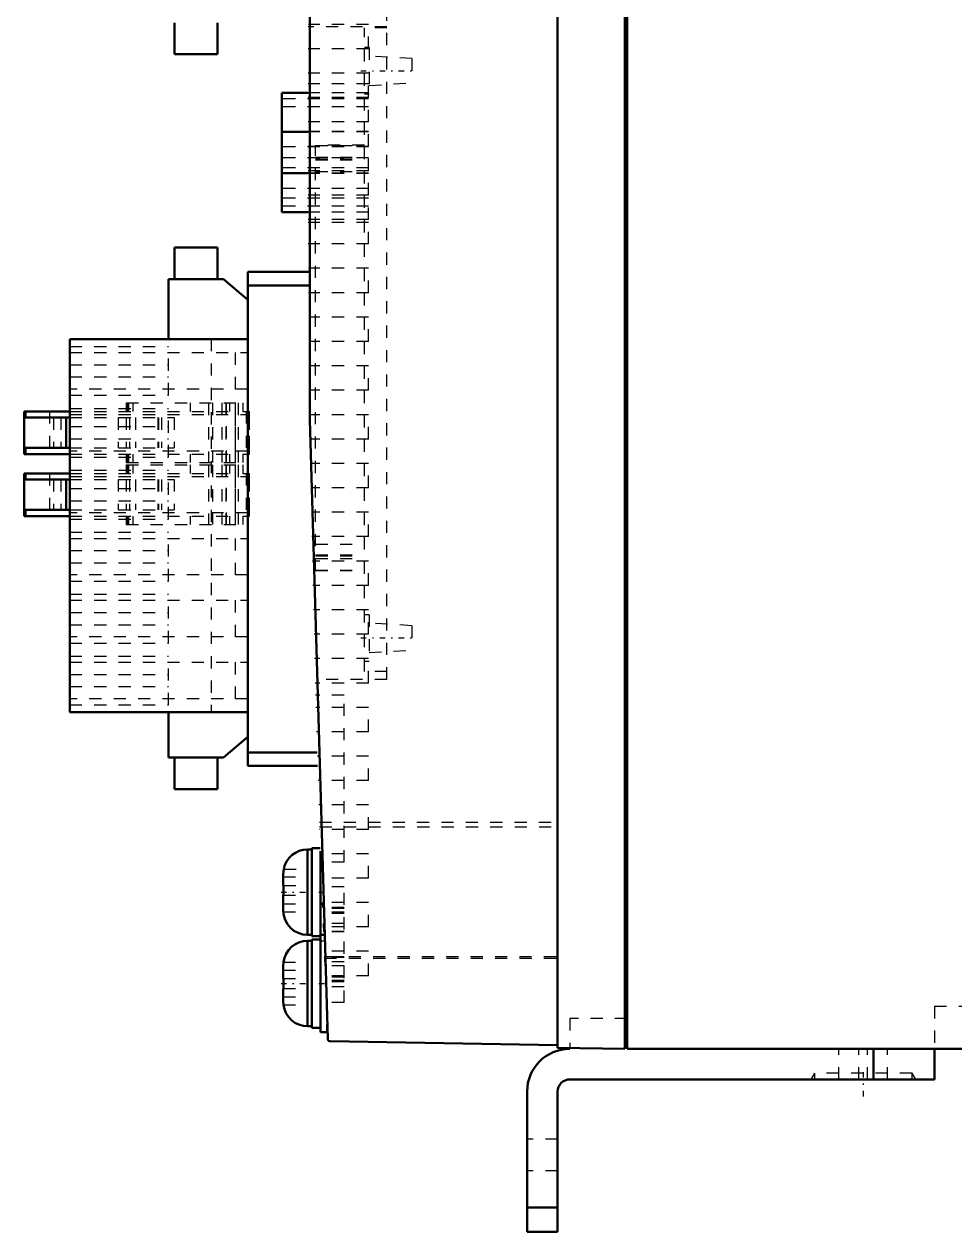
# Model space of a CAD drawing. Header units: millimetres. Extents: x 0 to 284, y 0 to 394.
# Drawn here: x 89.3 to 165.6, y 214 to 313 of the extents above; entities that cross this region are included whole.
import ezdxf

# ---------------------------------------------------------------- set-up
doc = ezdxf.new("R2010")
doc.units = ezdxf.units.MM
doc.linetypes.add('Center', pattern=[1.5, 0.45, -0.5, 0.05, -0.5])
doc.linetypes.add('Dashed', pattern=[2, 1, -1])
for name, color, linetype, lineweight in [('AM_4', 7, 'Continuous', 50), ('AM_6', 2, 'Continuous', 35), ('AM_7', 7, 'Center', 25), ('AM_9', 6, 'Dashed', 25)]:
    doc.layers.add(name, color=color, linetype=linetype, lineweight=lineweight)

# ---------------------------------------------------------------- blocks, each defined once
blk = doc.blocks.new('4_MCDLN35SE_2_in_MCDLN35SE_1100')
at = {"layer": 'AM_4'}
for p, q in [((133.06, 378.898), (133.06, 229.09)), ((138.56, 228.994), (138.56, 378.994)), ((138.76, 378.994), (138.76, 228.994)), ((112.757, 280.58), (112.757, 327.208)), ((101.66, 313.134), (101.66, 310.554)), ((105.16, 310.554), (105.16, 313.134)), ((101.66, 310.554), (105.16, 310.554)), ((110.46, 297.594), (110.46, 307.394)), ((112.602, 307.394), (110.46, 307.394)), ((112.603, 304.184), (110.46, 304.184)), ((112.605, 300.804), (110.46, 300.804)), ((112.611, 297.594), (110.46, 297.594)), ((101.66, 294.694), (101.66, 292.094)), ((105.16, 294.694), (101.66, 294.694)), ((105.16, 292.094), (105.16, 294.694)), ((107.66, 252.194), (107.66, 292.694)), ((107.66, 292.694), (112.634, 292.694)), ((101.16, 292.094), (101.16, 287.194)), ((105.66, 292.094), (101.16, 292.094)), ((107.66, 290.416), (105.66, 292.094)), ((107.66, 291.594), (112.641, 291.594)), ((93.06, 287.194), (107.66, 287.194)), ((93.06, 256.594), (93.06, 287.194)), ((89.32, 281.264), (93.06, 281.264)), ((89.32, 281.264), (89.32, 277.764)), ((89.435, 281.264), (89.435, 280.764)), ((89.32, 280.764), (93.06, 280.764)), ((92.76, 280.764), (92.76, 278.264)), ((112.757, 280.58), (114.212, 229.807)), ((89.32, 278.264), (93.06, 278.264)), ((89.435, 278.264), (89.435, 277.764)), ((89.32, 277.764), (93.06, 277.764)), ((89.32, 276.184), (93.06, 276.184)), ((89.32, 276.184), (89.32, 272.684)), ((89.32, 275.684), (93.06, 275.684)), ((89.435, 276.184), (89.435, 275.684)), ((92.76, 275.684), (92.76, 273.184)), ((89.32, 273.184), (93.06, 273.184)), ((89.32, 272.684), (93.06, 272.684)), ((89.435, 273.184), (89.435, 272.684)), ((93.06, 256.594), (107.66, 256.594)), ((101.16, 256.594), (101.16, 252.894)), ((105.66, 252.894), (107.66, 254.572)), ((101.16, 252.894), (105.66, 252.894)), ((101.66, 252.894), (101.66, 250.294)), ((105.16, 250.294), (105.16, 252.894)), ((107.66, 253.294), (113.35, 253.294)), ((107.66, 252.194), (113.383, 252.194)), ((101.66, 250.294), (105.16, 250.294)), ((112.91, 245.344), (112.56, 245.344)), ((112.56, 245.344), (112.56, 238.344)), ((113.601, 245.464), (112.91, 245.464)), ((112.91, 245.464), (112.91, 238.224)), ((113.61, 245.205), (113.61, 230.354)), ((110.56, 243.29), (110.56, 242.394)), ((110.578, 241.594), (110.56, 241.594)), ((110.56, 241.594), (110.56, 240.398)), ((110.56, 240.398), (110.566, 240.244)), ((112.56, 238.344), (112.91, 238.344)), ((112.91, 237.854), (112.56, 237.854)), ((112.56, 237.854), (112.56, 230.854)), ((112.91, 238.224), (113.61, 238.224)), ((113.61, 237.974), (112.91, 237.974)), ((112.91, 237.974), (112.91, 230.734)), ((113.861, 238.354), (113.61, 238.354)), ((110.582, 236.104), (110.56, 235.8)), ((110.56, 235.8), (110.56, 234.754)), ((110.56, 234.754), (110.582, 234.754)), ((110.582, 233.954), (110.56, 233.954)), ((110.56, 233.954), (110.56, 232.908)), ((110.56, 232.908), (110.582, 232.604)), ((110.582, 232.604), (110.576, 232.604)), ((112.56, 230.854), (112.91, 230.854)), ((112.91, 230.734), (113.61, 230.734)), ((114.16, 231.004), (114.16, 230.354)), ((138.56, 230.994), (138.76, 230.994)), ((113.61, 230.354), (114.16, 230.354)), ((114.408, 229.616), (133.06, 229.29)), ((133.06, 229.09), (138.56, 228.994)), ((134.06, 229.073), (134.06, 228.994)), ((138.76, 228.994), (283.86, 228.994)), ((158.97, 228.994), (158.97, 226.494)), ((163.96, 228.994), (163.96, 226.494)), ((134.06, 226.494), (163.96, 226.494)), ((130.56, 225.494), (130.56, 213.994)), ((133.06, 213.994), (133.06, 225.494)), ((133.06, 215.994), (130.56, 215.994)), ((133.06, 213.994), (130.56, 213.994))]:
    blk.add_line(p, q, dxfattribs=at)
for points in [[(110.61, 243.744), (110.575, 243.539), (110.56, 243.29)], [(110.588, 242.394), (110.587, 242.355), (110.577, 242.017), (110.578, 241.594)], [(110.582, 234.754), (110.576, 234.354), (110.582, 233.954)], [(114.212, 229.807), (114.214, 229.789), (114.217, 229.772), (114.221, 229.755), (114.227, 229.739), (114.234, 229.723), (114.243, 229.708), (114.253, 229.694), (114.264, 229.68), (114.277, 229.668), (114.29, 229.657), (114.304, 229.647), (114.319, 229.638), (114.335, 229.631), (114.352, 229.625), (114.369, 229.62), (114.386, 229.617), (114.403, 229.616), (114.408, 229.616)]]:
    blk.add_lwpolyline(points, dxfattribs=at)
for centre, radius, start, end in [((112.56, 243.344), 2, 90, 168.45437), ((112.56, 240.344), 2, 180, 270), ((112.56, 235.854), 2, 90, 172.83017), ((112.56, 232.854), 2, 187.15598, 270), ((134.06, 225.494), 3.5, 90, 180), ((134.06, 225.494), 1, 90, 180)]:
    blk.add_arc(centre, radius, start, end, dxfattribs=at)
at = {"layer": 'AM_7'}
for p, q in [((116.92, 309.194), (121.32, 309.194)), ((116.92, 262.694), (121.32, 262.694)), ((110.38, 241.844), (114.34, 241.844)), ((110.38, 234.354), (114.34, 234.354)), ((158.12, 227.094), (158.12, 224.894))]:
    blk.add_line(p, q, dxfattribs=at)
at = {"layer": 'AM_9'}
for p, q in [((119.07, 259.294), (119.07, 347.384)), ((117.56, 312.994), (112.621, 312.994)), ((117.56, 310.994), (117.56, 312.994)), ((119.07, 312.794), (112.62, 312.794)), ((119.07, 312.724), (117.22, 312.724)), ((117.22, 259.944), (117.22, 312.724)), ((117.56, 310.994), (112.612, 310.994)), ((117.62, 311.094), (117.22, 311.094)), ((117.62, 311.094), (117.62, 307.294)), ((121.12, 310.194), (117.62, 310.394)), ((121.12, 310.194), (121.12, 308.194)), ((117.56, 308.994), (112.605, 308.994)), ((117.56, 294.994), (117.56, 308.994)), ((117.56, 308.134), (112.602, 308.134)), ((117.62, 307.994), (121.12, 308.194)), ((117.56, 306.994), (112.6, 306.994)), ((117.56, 307.394), (112.602, 307.394)), ((117.22, 307.294), (117.62, 307.294)), ((117.56, 306.894), (110.46, 306.894)), ((117.56, 306.244), (110.46, 306.244)), ((117.56, 304.994), (112.597, 304.994)), ((117.56, 304.204), (112.597, 304.204)), ((117.56, 304.184), (112.603, 304.184)), ((117.22, 303.104), (113.22, 303.104)), ((113.22, 268.21), (113.22, 303.104)), ((113.22, 303.07), (117.22, 303.07)), ((117.56, 302.944), (110.46, 302.944)), ((117.56, 302.044), (110.46, 302.044)), ((117.56, 302.994), (112.597, 302.994)), ((113.22, 302.104), (117.22, 302.104)), ((117.56, 301.244), (110.46, 301.244)), ((113.22, 301.974), (117.22, 301.974)), ((113.22, 301.891), (117.22, 301.891)), ((117.56, 300.994), (112.599, 300.994)), ((117.56, 300.774), (112.6, 300.774)), ((117.56, 300.804), (112.605, 300.804)), ((113.22, 300.925), (117.22, 300.925)), ((117.56, 299.544), (110.46, 299.544)), ((117.56, 298.744), (110.46, 298.744)), ((117.56, 298.094), (110.46, 298.094)), ((117.56, 298.994), (112.604, 298.994)), ((117.56, 297.594), (112.611, 297.594)), ((117.56, 296.994), (112.611, 296.994)), ((117.56, 296.744), (112.612, 296.744)), ((117.56, 294.994), (112.62, 294.994)), ((117.56, 292.994), (112.632, 292.994)), ((117.56, 290.994), (117.56, 292.994)), ((117.56, 290.994), (112.646, 290.994)), ((117.56, 288.994), (112.662, 288.994)), ((117.56, 286.994), (117.56, 288.994)), ((104.66, 287.194), (104.66, 256.594)), ((93.06, 286.594), (101.16, 286.594)), ((101.16, 282.594), (101.16, 286.594)), ((117.56, 286.994), (112.681, 286.994)), ((93.06, 286.094), (107.66, 286.094)), ((106.66, 283.094), (106.66, 286.094)), ((93.06, 285.094), (101.16, 285.094)), ((117.56, 284.994), (112.702, 284.994)), ((117.56, 282.994), (117.56, 284.994)), ((93.06, 284.094), (101.16, 284.094)), ((107.66, 283.094), (93.06, 283.094)), ((93.06, 282.594), (101.16, 282.594)), ((117.56, 282.994), (112.725, 282.994)), ((91.396, 281.264), (91.396, 277.764)), ((93.06, 281.514), (101.16, 281.514)), ((93.06, 281.264), (106.147, 281.264)), ((97.684, 281.964), (97.684, 281.264)), ((97.684, 281.964), (107.712, 281.964)), ((97.714, 281.964), (97.714, 281.264)), ((97.759, 281.964), (97.759, 281.264)), ((97.885, 281.964), (97.885, 281.264)), ((98.22, 281.964), (98.22, 281.264)), ((101.16, 277.514), (101.16, 281.514)), ((102.929, 281.964), (102.929, 281.264)), ((104.424, 281.964), (104.424, 277.064)), ((104.754, 281.964), (104.754, 277.064)), ((105.52, 281.964), (105.52, 277.064)), ((105.848, 281.964), (105.848, 277.064)), ((105.901, 277.064), (105.901, 281.964)), ((106.147, 281.964), (106.147, 281.264)), ((106.617, 281.964), (106.617, 277.064)), ((106.881, 281.964), (106.881, 277.064)), ((107.241, 281.964), (107.241, 281.264)), ((107.241, 281.264), (107.809, 281.264)), ((107.514, 281.264), (107.514, 277.764)), ((107.642, 281.964), (107.642, 281.264)), ((107.712, 281.264), (107.712, 281.964)), ((107.765, 281.264), (107.765, 277.764)), ((107.809, 277.764), (107.809, 281.264)), ((91.731, 280.764), (91.731, 278.264)), ((92.32, 280.764), (92.32, 278.264)), ((92.731, 280.764), (92.731, 278.264)), ((93.06, 281.014), (107.66, 281.014)), ((93.06, 280.764), (101.623, 280.764)), ((97.029, 280.764), (97.029, 278.264)), ((97.69, 280.764), (97.69, 278.264)), ((97.97, 280.764), (97.97, 278.264)), ((98.443, 280.764), (98.443, 278.264)), ((100.29, 280.764), (100.29, 278.264)), ((100.334, 280.764), (100.334, 278.264)), ((100.585, 280.764), (100.585, 278.264)), ((101.623, 280.764), (101.623, 278.264)), ((106.66, 278.014), (106.66, 281.014)), ((117.56, 280.994), (112.751, 280.994)), ((117.56, 278.994), (117.56, 280.994)), ((93.06, 280.014), (101.16, 280.014)), ((93.06, 279.014), (101.16, 279.014)), ((93.06, 278.264), (101.623, 278.264)), ((117.56, 278.994), (112.779, 278.994)), ((107.66, 278.014), (93.06, 278.014)), ((93.06, 277.764), (106.147, 277.764)), ((93.06, 277.514), (101.16, 277.514)), ((97.684, 277.764), (97.684, 277.064)), ((97.714, 277.764), (97.714, 277.064)), ((97.759, 277.764), (97.759, 277.064)), ((97.885, 277.764), (97.885, 277.064)), ((98.22, 277.764), (98.22, 277.064)), ((102.929, 277.764), (102.929, 277.064)), ((106.147, 277.764), (106.147, 277.064)), ((107.241, 277.764), (107.241, 277.064)), ((107.241, 277.764), (107.809, 277.764)), ((107.642, 277.764), (107.642, 277.064)), ((107.712, 277.064), (107.712, 277.764)), ((93.06, 276.434), (101.16, 276.434)), ((97.684, 277.064), (107.712, 277.064)), ((97.684, 276.884), (97.684, 276.184)), ((97.684, 276.884), (107.712, 276.884)), ((97.714, 276.884), (97.714, 276.184)), ((97.759, 276.884), (97.759, 276.184)), ((97.885, 276.884), (97.885, 276.184)), ((98.22, 276.884), (98.22, 276.184)), ((101.16, 272.434), (101.16, 276.434)), ((102.929, 276.884), (102.929, 276.184)), ((104.424, 276.884), (104.424, 271.984)), ((104.754, 276.884), (104.754, 271.984)), ((105.52, 276.884), (105.52, 271.984)), ((105.848, 276.884), (105.848, 271.984)), ((105.901, 271.984), (105.901, 276.884)), ((106.147, 276.884), (106.147, 276.184)), ((106.617, 276.884), (106.617, 271.984)), ((106.881, 276.884), (106.881, 271.984)), ((107.241, 276.884), (107.241, 276.184)), ((107.642, 276.884), (107.642, 276.184)), ((107.712, 276.184), (107.712, 276.884)), ((117.56, 276.994), (112.81, 276.994)), ((117.56, 274.994), (117.56, 276.994)), ((91.396, 276.184), (91.396, 272.684)), ((91.731, 275.684), (91.731, 273.184)), ((92.32, 275.684), (92.32, 273.184)), ((92.731, 275.684), (92.731, 273.184)), ((93.06, 276.184), (106.147, 276.184)), ((93.06, 275.934), (107.66, 275.934)), ((93.06, 275.684), (101.623, 275.684)), ((97.029, 275.684), (97.029, 273.184)), ((97.69, 275.684), (97.69, 273.184)), ((97.97, 275.684), (97.97, 273.184)), ((98.443, 275.684), (98.443, 273.184)), ((100.29, 275.684), (100.29, 273.184)), ((100.334, 275.684), (100.334, 273.184)), ((100.585, 275.684), (100.585, 273.184)), ((101.623, 275.684), (101.623, 273.184)), ((106.66, 272.934), (106.66, 275.934)), ((107.241, 276.184), (107.809, 276.184)), ((107.514, 276.184), (107.514, 272.684)), ((107.765, 276.184), (107.765, 272.684)), ((107.809, 272.684), (107.809, 276.184)), ((93.06, 274.934), (101.16, 274.934)), ((117.56, 274.994), (112.843, 274.994)), ((93.06, 273.934), (101.16, 273.934)), ((93.06, 273.184), (101.623, 273.184)), ((107.66, 272.934), (93.06, 272.934)), ((93.06, 272.684), (106.147, 272.684)), ((93.06, 272.434), (101.16, 272.434)), ((97.684, 272.684), (97.684, 271.984)), ((97.714, 272.684), (97.714, 271.984)), ((97.759, 272.684), (97.759, 271.984)), ((97.885, 272.684), (97.885, 271.984)), ((98.22, 272.684), (98.22, 271.984)), ((102.929, 272.684), (102.929, 271.984)), ((106.147, 272.684), (106.147, 271.984)), ((107.241, 272.684), (107.241, 271.984)), ((107.241, 272.684), (107.809, 272.684)), ((107.642, 272.684), (107.642, 271.984)), ((107.712, 271.984), (107.712, 272.684)), ((117.56, 272.994), (112.878, 272.994)), ((117.56, 270.994), (117.56, 272.994)), ((93.06, 271.354), (101.16, 271.354)), ((97.684, 271.984), (107.712, 271.984)), ((101.16, 267.354), (101.16, 271.354)), ((93.06, 270.854), (107.66, 270.854)), ((106.66, 267.854), (106.66, 270.854)), ((117.56, 270.994), (112.915, 270.994)), ((113.22, 270.389), (117.22, 270.389)), ((93.06, 269.854), (101.16, 269.854)), ((113.22, 269.494), (117.22, 269.494)), ((113.22, 269.423), (117.22, 269.423)), ((93.06, 268.854), (101.16, 268.854)), ((117.56, 268.994), (112.955, 268.994)), ((113.22, 269.21), (117.22, 269.21)), ((117.56, 266.994), (117.56, 268.994)), ((107.66, 267.854), (93.06, 267.854)), ((93.06, 267.354), (101.16, 267.354)), ((113.22, 268.244), (117.22, 268.244)), ((113.22, 268.21), (117.22, 268.21)), ((117.56, 266.994), (112.997, 266.994)), ((93.06, 266.274), (101.16, 266.274)), ((93.06, 265.774), (107.66, 265.774)), ((101.16, 262.274), (101.16, 266.274)), ((106.66, 262.774), (106.66, 265.774)), ((93.06, 264.774), (101.16, 264.774)), ((117.56, 264.994), (113.042, 264.994)), ((117.62, 264.594), (117.22, 264.594)), ((117.56, 262.994), (117.56, 264.994)), ((117.62, 264.594), (117.62, 260.794)), ((93.06, 263.774), (101.16, 263.774)), ((121.12, 263.694), (117.62, 263.894)), ((121.12, 263.694), (121.12, 261.694)), ((107.66, 262.774), (93.06, 262.774)), ((117.56, 262.994), (113.089, 262.994)), ((93.06, 262.274), (101.16, 262.274)), ((117.62, 261.494), (121.12, 261.694)), ((93.06, 261.194), (101.16, 261.194)), ((93.06, 260.694), (107.66, 260.694)), ((101.16, 257.194), (101.16, 261.194)), ((106.66, 257.694), (106.66, 260.694)), ((117.56, 260.994), (113.138, 260.994)), ((117.22, 260.794), (117.62, 260.794)), ((117.56, 258.994), (117.56, 260.994)), ((93.06, 259.694), (101.16, 259.694)), ((119.07, 259.944), (117.22, 259.944)), ((93.06, 258.694), (101.16, 258.694)), ((119.07, 259.294), (113.182, 259.294)), ((117.56, 258.994), (113.19, 258.994)), ((107.66, 257.694), (93.06, 257.694)), ((115.56, 257.994), (113.217, 257.994)), ((115.56, 244.294), (115.56, 257.994)), ((93.06, 257.194), (101.16, 257.194)), ((117.56, 256.994), (113.244, 256.994)), ((117.56, 254.994), (117.56, 256.994)), ((117.56, 254.994), (113.3, 254.994)), ((117.56, 252.994), (113.359, 252.994)), ((117.56, 250.994), (117.56, 252.994)), ((117.56, 250.994), (113.42, 250.994)), ((117.56, 248.994), (113.484, 248.994)), ((117.56, 246.994), (117.56, 248.994)), ((113.529, 247.594), (133.06, 247.594)), ((113.543, 247.194), (133.06, 247.194)), ((117.56, 246.994), (113.549, 246.994)), ((117.56, 244.994), (113.618, 244.994)), ((117.56, 242.994), (117.56, 244.994)), ((110.61, 243.744), (112.56, 243.744)), ((115.56, 244.294), (113.642, 244.294)), ((110.56, 243.094), (112.56, 243.094)), ((117.56, 242.994), (113.688, 242.994)), ((110.588, 242.394), (112.56, 242.394)), ((115.56, 242.294), (113.713, 242.294)), ((115.56, 232.794), (115.56, 242.294)), ((110.56, 240.894), (112.56, 240.894)), ((110.578, 241.594), (112.56, 241.594)), ((117.56, 240.994), (113.761, 240.994)), ((113.761, 240.994), (113.776, 240.584)), ((117.56, 238.994), (117.56, 240.994)), ((110.566, 240.244), (112.56, 240.244)), ((115.56, 240.584), (113.776, 240.584)), ((115.56, 240.544), (113.778, 240.544)), ((115.56, 240.494), (113.78, 240.494)), ((115.56, 240.201), (113.79, 240.201)), ((115.56, 240.194), (113.791, 240.194)), ((115.56, 240.094), (113.794, 240.094)), ((113.826, 239.272), (113.851, 238.601)), ((115.56, 239.272), (113.826, 239.272)), ((115.56, 239.001), (113.836, 239.001)), ((117.56, 238.994), (113.836, 238.994)), ((113.61, 237.844), (113.878, 237.844)), ((115.56, 238.612), (113.851, 238.612)), ((115.56, 238.601), (113.851, 238.601)), ((113.863, 238.354), (113.861, 238.354)), ((117.56, 236.994), (113.914, 236.994)), ((117.56, 234.994), (117.56, 236.994)), ((110.582, 236.104), (112.56, 236.104)), ((113.931, 236.564), (133.06, 236.564)), ((115.56, 236.529), (113.932, 236.529)), ((113.934, 236.488), (113.961, 235.816)), ((115.56, 236.488), (113.934, 236.488)), ((113.936, 236.444), (133.06, 236.444)), ((115.56, 236.14), (113.948, 236.14)), ((115.56, 235.816), (113.961, 235.816)), ((110.56, 235.454), (112.56, 235.454)), ((110.582, 234.754), (112.56, 234.754)), ((117.56, 234.994), (113.994, 234.994)), ((115.56, 234.894), (113.998, 234.894)), ((115.56, 234.887), (113.998, 234.887)), ((110.582, 233.954), (112.56, 233.954)), ((115.56, 234.594), (114.01, 234.594)), ((115.56, 234.544), (114.012, 234.544)), ((114.014, 234.504), (114.03, 234.094)), ((115.56, 234.504), (114.014, 234.504)), ((115.56, 234.094), (114.03, 234.094)), ((110.56, 233.254), (112.56, 233.254)), ((115.56, 232.794), (114.084, 232.794)), ((110.582, 232.604), (112.56, 232.604)), ((163.96, 232.494), (163.96, 228.994)), ((163.96, 232.494), (279.272, 232.494)), ((138.76, 231.494), (134.06, 231.494)), ((134.06, 231.494), (134.06, 229.073)), ((156.12, 226.494), (156.12, 228.994)), ((157.77, 226.494), (157.77, 228.994)), ((158.47, 226.494), (158.47, 228.994)), ((158.96, 228.994), (158.96, 226.494)), ((160.12, 226.494), (160.12, 228.994)), ((154.12, 226.994), (153.82, 226.494)), ((154.12, 226.994), (154.12, 226.494)), ((162.12, 226.994), (154.12, 226.994)), ((162.12, 226.494), (162.12, 226.994)), ((162.42, 226.494), (162.12, 226.994)), ((133.06, 221.594), (130.56, 221.594)), ((133.06, 218.994), (130.56, 218.994))]:
    blk.add_line(p, q, dxfattribs=at)
at = {"layer": 'AM_6', "flags": 8}
for tag, p in [('NN', (289.06, 393.994)), ('NT', (289.06, 393.494)), ('NB', (289.06, 392.994)), ('NBSYN', (289.06, 392.494)), ('LINA', (289.06, 391.994)), ('CNSORDERNO', (289.06, 391.494)), ('F', (289.06, 390.994)), ('MC', (289.06, 390.494)), ('PSV', (289.06, 389.994)), ('COMPANY', (289.06, 388.994)), ('ES', (289.06, 389.494))]:
    blk.add_attdef(tag, p, '', height=0.5, dxfattribs=at)
blk = doc.blocks.new('1_MCDLN35SE_1100')
blk.add_blockref('4_MCDLN35SE_2_in_MCDLN35SE_1100', (0, 0))
at = {"layer": 'AM_6', "flags": 8}
for tag, p in [('NN', (289.06, 393.994)), ('NT', (289.06, 393.494)), ('NB', (289.06, 392.994)), ('NBSYN', (289.06, 392.494)), ('LINA', (289.06, 391.994)), ('CNSORDERNO', (289.06, 391.494)), ('F', (289.06, 390.994)), ('MC', (289.06, 390.494)), ('PSV', (289.06, 389.994)), ('COMPANY', (289.06, 388.994)), ('ES', (289.06, 389.494))]:
    blk.add_attdef(tag, p, '', height=0.5, dxfattribs=at)

msp = doc.modelspace()

# ---------------------------------------------------------------- block references
msp.add_blockref('1_MCDLN35SE_1100', (0, 0))

doc.saveas('drawing.dxf')
